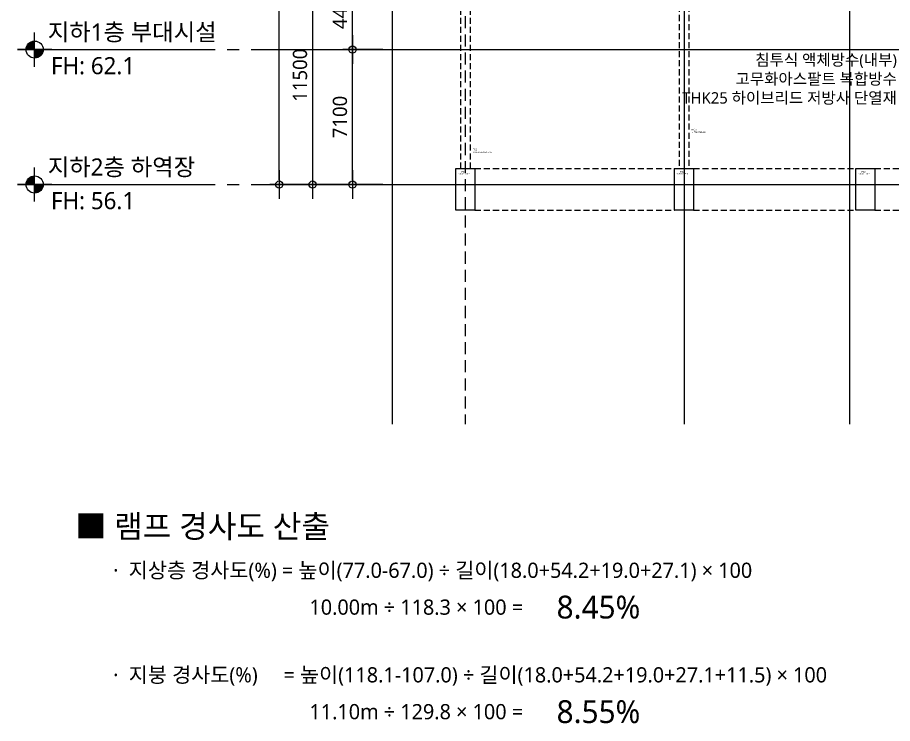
# Model space of a CAD drawing. Header units: millimetres. Extents: x 367092 to 767578, y 396038 to 811791.
# Drawn here: x 372879 to 418887, y 402695 to 439839 of the extents above; entities that cross this region are included whole.
import ezdxf
from ezdxf.enums import TextEntityAlignment as Align

# ---------------------------------------------------------------- set-up
doc = ezdxf.new("R2010")
doc.units = ezdxf.units.MM
doc.header["$LTSCALE"] = 100
doc.header["$MEASUREMENT"] = 0
doc.header["$PDSIZE"] = -10
doc.linetypes.add('CENTER', pattern=[2, 1.25, -0.25, 0.25, -0.25])
doc.linetypes.add('HIDDEN', pattern=[9.525, 6.35, -3.175])
doc.layers.get('0').update_dxf_attribs({"linetype": 'CONTINUOUS'})
doc.layers.get('Defpoints').update_dxf_attribs({"color": 171, "linetype": 'CONTINUOUS'})
for name, color, linetype in [('CEN(ST)', 1, 'CENTER'), ('CON', 2, 'CONTINUOUS'), ('FIN', 8, 'CONTINUOUS'), ('NDIM', 7, 'CONTINUOUS'), ('SYM', 7, 'CONTINUOUS'), ('TEXT(AXIS)', 2, 'CONTINUOUS'), ('TEXT(MIN)', 7, 'CONTINUOUS'), ('TEXT(노트)', 7, 'CONTINUOUS')]:
    doc.layers.add(name, color=color, linetype=linetype)
doc.styles.add('CGS', font='cgse', dxfattribs={"bigfont": 'cgs'})
doc.styles.add('나눔바른고딕', font='NanumBarunGothic.ttf')
doc.dimstyles.new('NDIM 1200', dxfattribs={"dimscale": 500, "dimtxt": 3, "dimasz": 1, "dimexe": 2, "dimexo": 2, "dimgap": 1, "dimtad": 1, "dimdec": 0, "dimdsep": 46, "dimtxsty": 'CGS', "dimblk": 'DOT0', "dimcen": 1, "dimdle": 8, "dimclrd": 2, "dimclre": 2, "dimclrt": 2, "dimadec": 0, "dimazin": 0, "dimtfac": 1, "dimtdec": 0, "dimtix": 1, "dimtmove": 2, "dimatfit": 3, "dimldrblk": 'DOT0', "dimfxl": 1, "dimtolj": 1, "dimtzin": 0, "dimlwd": -1, "dimlwe": -1, "dimarcsym": 0})

# ---------------------------------------------------------------- blocks, each defined once
blk = doc.blocks.new('A$C19853FC8')
at = {"layer": 'SYM'}
for p, q in [((1800, 0), (1800, 3600)), ((3600, 1800), (0, 1800))]:
    blk.add_line(p, q, dxfattribs=at)
blk.add_circle((1800, 1800), 900, dxfattribs=at)
for points in [[(900, 1800), (1800, 2700), (914, 1959), (1643, 2686)], [(914, 1959), (1643, 2686), (954, 2112), (1492, 2646)], [(954, 2112), (1492, 2646), (1025, 2260), (1346, 2576)], [(1025, 2260), (1346, 2576), (1109, 2378), (1222, 2491)], [(1800, 900), (2700, 1800), (1959, 914), (2686, 1643)], [(1959, 914), (2686, 1643), (2112, 954), (2646, 1492)], [(2112, 954), (2646, 1492), (2260, 1025), (2576, 1346)], [(2260, 1025), (2576, 1346), (2378, 1109), (2491, 1222)]]:
    blk.add_solid(points, dxfattribs=at)
at = {"layer": 'SYM', "linetype": 'Continuous'}
for points in [[(1800, 2700), (1800, 1800), (900, 1800)], [(2700, 1800), (1800, 900), (1800, 1800)]]:
    blk.add_solid(points, dxfattribs=at)
blk = doc.blocks.new('DOT0')
blk.add_line((-3, 0), (3, 0))
at = {"color": 6}
blk.add_circle((0, 0), 0.75, dxfattribs=at)
blk = doc.blocks.new('*D143')
at = {"layer": 'Defpoints', "color": 0, "ltscale": 0.4, "transparency": 16777216}
for p in [(390493, 438151), (392593, 438151), (392593, 431051)]:
    blk.add_point(p, dxfattribs=at)
at = {"layer": 'NDIM', "ltscale": 0.4, "transparency": 16777216}
for p, q in [((392093, 438151), (389993, 438151)), ((390493, 431301), (390493, 437901)), ((392093, 431051), (389993, 431051))]:
    blk.add_line(p, q, dxfattribs=at)
at = {"layer": 'NDIM', "ltscale": 0.4, "transparency": 16777216, "xscale": 250, "yscale": 250, "zscale": 250}
for p, rotation in [((390493, 438151), 90), ((390493, 431051), 270)]:
    blk.add_blockref('DOT0', p, dxfattribs=dict(at, rotation=rotation))
at = {"layer": 'NDIM', "ltscale": 0.4, "transparency": 16777216, "insert": (389835, 434601), "char_height": 750, "attachment_point": 5, "rotation": 90, "style": '나눔바른고딕'}
blk.add_mtext('\\A1;7100', dxfattribs=at)
blk = doc.blocks.new('*D144')
at = {"layer": 'Defpoints', "color": 0, "ltscale": 0.4, "transparency": 16777216}
for p in [(390493, 442551), (392593, 442551), (392593, 438151)]:
    blk.add_point(p, dxfattribs=at)
at = {"layer": 'NDIM', "ltscale": 0.4, "transparency": 16777216}
for p, q in [((392093, 442551), (389993, 442551)), ((390493, 438401), (390493, 442301)), ((392093, 438151), (389993, 438151))]:
    blk.add_line(p, q, dxfattribs=at)
at = {"layer": 'NDIM', "ltscale": 0.4, "transparency": 16777216, "xscale": 250, "yscale": 250, "zscale": 250}
for p, rotation in [((390493, 442551), 90), ((390493, 438151), 270)]:
    blk.add_blockref('DOT0', p, dxfattribs=dict(at, rotation=rotation))
at = {"layer": 'NDIM', "ltscale": 0.4, "transparency": 16777216, "insert": (389835, 440351), "char_height": 750, "attachment_point": 5, "rotation": 90, "style": '나눔바른고딕'}
blk.add_mtext('\\A1;4400', dxfattribs=at)
blk = doc.blocks.new('*D146')
at = {"layer": 'Defpoints', "color": 0, "ltscale": 0.4, "transparency": 16777216}
for p in [(392593, 442551), (388393, 431051), (392593, 431051)]:
    blk.add_point(p, dxfattribs=at)
at = {"layer": 'NDIM', "ltscale": 0.4, "transparency": 16777216}
for p, q in [((392093, 442551), (387893, 442551)), ((388393, 442301), (388393, 431301)), ((392093, 431051), (387893, 431051))]:
    blk.add_line(p, q, dxfattribs=at)
at = {"layer": 'NDIM', "ltscale": 0.4, "transparency": 16777216, "xscale": 250, "yscale": 250, "zscale": 250}
for p, rotation in [((388393, 442551), 90), ((388393, 431051), 270)]:
    blk.add_blockref('DOT0', p, dxfattribs=dict(at, rotation=rotation))
at = {"layer": 'NDIM', "ltscale": 0.4, "transparency": 16777216, "insert": (387735, 436801), "char_height": 750, "attachment_point": 5, "rotation": 90, "style": '나눔바른고딕'}
blk.add_mtext('\\A1;11500', dxfattribs=at)
blk = doc.blocks.new('*D151')
at = {"layer": 'Defpoints', "color": 0, "ltscale": 0.4, "transparency": 16777216}
for p in [(386643, 493651), (392593, 493651), (392593, 431051)]:
    blk.add_point(p, dxfattribs=at)
at = {"layer": 'NDIM', "ltscale": 0.4, "transparency": 16777216}
for p, q in [((392093, 493651), (386143, 493651)), ((386643, 431301), (386643, 493401)), ((392093, 431051), (386143, 431051))]:
    blk.add_line(p, q, dxfattribs=at)
at = {"layer": 'NDIM', "ltscale": 0.4, "transparency": 16777216, "xscale": 250, "yscale": 250, "zscale": 250}
for p, rotation in [((386643, 493651), 90), ((386643, 431051), 270)]:
    blk.add_blockref('DOT0', p, dxfattribs=dict(at, rotation=rotation))
at = {"layer": 'NDIM', "ltscale": 0.4, "transparency": 16777216, "insert": (385985, 462351), "char_height": 750, "attachment_point": 5, "rotation": 90, "style": '나눔바른고딕'}
blk.add_mtext('\\A1;62600', dxfattribs=at)

msp = doc.modelspace()

# ---------------------------------------------------------------- linework, layer by layer
at = {"layer": 'CEN(ST)', "ltscale": 1000}
msp.add_line((407925.8, 499911.1), (407925.8, 418443.5), dxfattribs=at)
at = {"layer": 'CEN(ST)', "ltscale": 10000}
for p, q in [((416624.5, 499911.1), (416624.5, 418443.5)), ((385174.2, 438151), (536557.9, 438151)), ((385174.2, 431051), (536557.9, 431051))]:
    msp.add_line(p, q, dxfattribs=at)
at = {"layer": 'CON', "ltscale": 0.1}
for points in [[(395926.8, 431901), (396926.8, 431901), (396926.8, 429701), (395926.8, 429701)], [(407426.8, 431901), (408426.8, 431901), (408426.8, 429701), (407426.8, 429701)], [(416958.8, 431901), (417958.8, 431901), (417958.8, 429701), (416958.8, 429701)]]:
    msp.add_lwpolyline(points, close=True, dxfattribs=at)
at = {"layer": 'FIN', "linetype": 'HIDDEN', "ltscale": 0.5}
for p, q in [((407675.8, 442351), (407675.8, 431901)), ((408175.8, 442351), (408175.8, 431901)), ((396175.8, 441251), (396175.8, 431901)), ((396675.8, 441251), (396675.8, 431901)), ((396926.8, 431901), (407426.8, 431901)), ((408426.8, 431901), (416958.8, 431901)), ((417958.8, 431901), (422326.8, 431901)), ((396926.8, 429701), (407426.8, 429701)), ((408426.8, 429701), (416958.8, 429701)), ((417958.8, 429701), (422326.8, 429701))]:
    msp.add_line(p, q, dxfattribs=at)
at = {"layer": 'SYM', "ltscale": 1000}
for p, q in [((372879.5, 438151), (383279.5, 438151)), ((383911.1, 438151), (384542.6, 438151)), ((372879.5, 431051), (383279.5, 431051)), ((383911.1, 431051), (384542.6, 431051))]:
    msp.add_line(p, q, dxfattribs=at)
at = {"layer": 'SYM', "color": 8}
msp.add_lwpolyline([(392592.6, 418443.5), (392592.7, 462301), (392492.6, 462351), (392692.6, 462351), (392592.6, 462401), (392592.6, 499911.1)], dxfattribs=at)
at = {"layer": 'SYM', "linetype": 'HIDDEN'}
msp.add_lwpolyline([(396425.8, 499911.1), (396425.8, 418443.5)], dxfattribs=at)

# ---------------------------------------------------------------- block references
at = {"ltscale": 1000, "xscale": 0.5, "yscale": 0.5, "zscale": 0.5}
for p in [(372879.5, 437251), (372879.5, 430151)]:
    msp.add_blockref('A$C19853FC8', p, dxfattribs=at)

# ---------------------------------------------------------------- texts
at = {"layer": 'Defpoints', "style": 'CGS'}
for s, p in [('RaC3', (408432.5, 433875.7)), ('ㅁ-750x750x15', (408687.3, 433738.3)), ('TC2', (396932.5, 432825.7)), ('BH-500x500x15x15', (397340.9, 432682.8)), ('1,000x2,200', (396331.4, 431556.1)), ('FG2', (396331.4, 431656.1)), ('1,000x2,200', (407831.4, 431556.1)), ('FG2', (407831.4, 431656.1)), ('1,000x2,200', (417363.4, 431556.1)), ('FG2', (417363.4, 431656.1))]:
    msp.add_text(s, height=80, dxfattribs=at).set_placement(p, align=Align.BOTTOM_CENTER)
at = {"layer": 'TEXT(AXIS)', "style": '나눔바른고딕'}
for s, p in [('지하1층 부대시설', (374470.1, 438623.4)), ('FH: 62.1', (374641, 436853.4)), ('지하2층 하역장', (374470.1, 431523.4)), ('FH: 56.1', (374641, 429753.4))]:
    msp.add_text(s, height=900, dxfattribs=at).set_placement(p)
at = {"layer": 'TEXT(MIN)', "style": '나눔바른고딕'}
for s, height, p in [('■ 램프 경사도 산출', 1200, (375914.2, 413067.1)), ('·  지상층 경사도(%%%) = 높이(77.0-67.0) ÷ 길이(18.0+54.2+19.0+27.1) × 100', 800, (377907.7, 410756.4)), ('·  지붕 경사도(%%%)     = 높이(118.1-107.0) ÷ 길이(18.0+54.2+19.0+27.1+11.5) × 100', 800, (377907.7, 405256.4))]:
    msp.add_text(s, height=height, dxfattribs=at).set_placement(p, align=Align.MIDDLE_LEFT)
at = {"layer": 'TEXT(MIN)', "color": 2, "style": '나눔바른고딕'}
for s, p in [('10.00m ÷ 118.3 × 100 =', (388229.9, 408818.2)), ('11.10m ÷ 129.8 × 100 =', (388229.9, 403318.2))]:
    msp.add_text(s, height=800, dxfattribs=at).set_placement(p, align=Align.MIDDLE_LEFT)
at = {"layer": 'TEXT(MIN)', "color": 1, "style": '나눔바른고딕'}
for s, p in [('8.45%%%', (401226, 408818.2)), ('8.55%%%', (401226, 403318.2))]:
    msp.add_text(s, height=1200, dxfattribs=at).set_placement(p, align=Align.MIDDLE_LEFT)
at = {"layer": 'TEXT(노트)', "style": '나눔바른고딕'}
for s, p in [('침투식 액체방수(내부)', (419117.5, 437608.4)), ('고무화아스팔트 복합방수', (419117.5, 436608.4)), ('THK25 하이브리드 저방사 단열재', (419117.5, 435608.4))]:
    msp.add_text(s, height=600, dxfattribs=at).set_placement(p, align=Align.MIDDLE_RIGHT)

# ---------------------------------------------------------------- dimensions: what is measured, and where the dimension line sits
at = {"layer": 'NDIM', "ltscale": 0.4}
for base, p1, p2, picture, middle in [((386642.6, 493651), (392592.6, 431051), (392592.6, 493651), '*D151', (385984.9, 462351)), ((388392.6, 431051), (392592.6, 442551), (392592.6, 431051), '*D146', (387735.4, 436801)), ((390492.6, 442551), (392592.6, 438151), (392592.6, 442551), '*D144', (389835.4, 440351)), ((390492.6, 438151), (392592.6, 431051), (392592.6, 438151), '*D143', (389835.4, 434601))]:
    dim = msp.add_linear_dim(base=base, p1=p1, p2=p2, angle=90, dimstyle='NDIM 1200', override={"dimscale": 250, "dimtxsty": '나눔바른고딕', "dimclrd": 256, "dimclre": 256, "dimclrt": 256}, dxfattribs=at)
    dim.commit()
    dim.dimension.update_dxf_attribs({"geometry": picture, "text_midpoint": middle})

doc.saveas('drawing.dxf')
